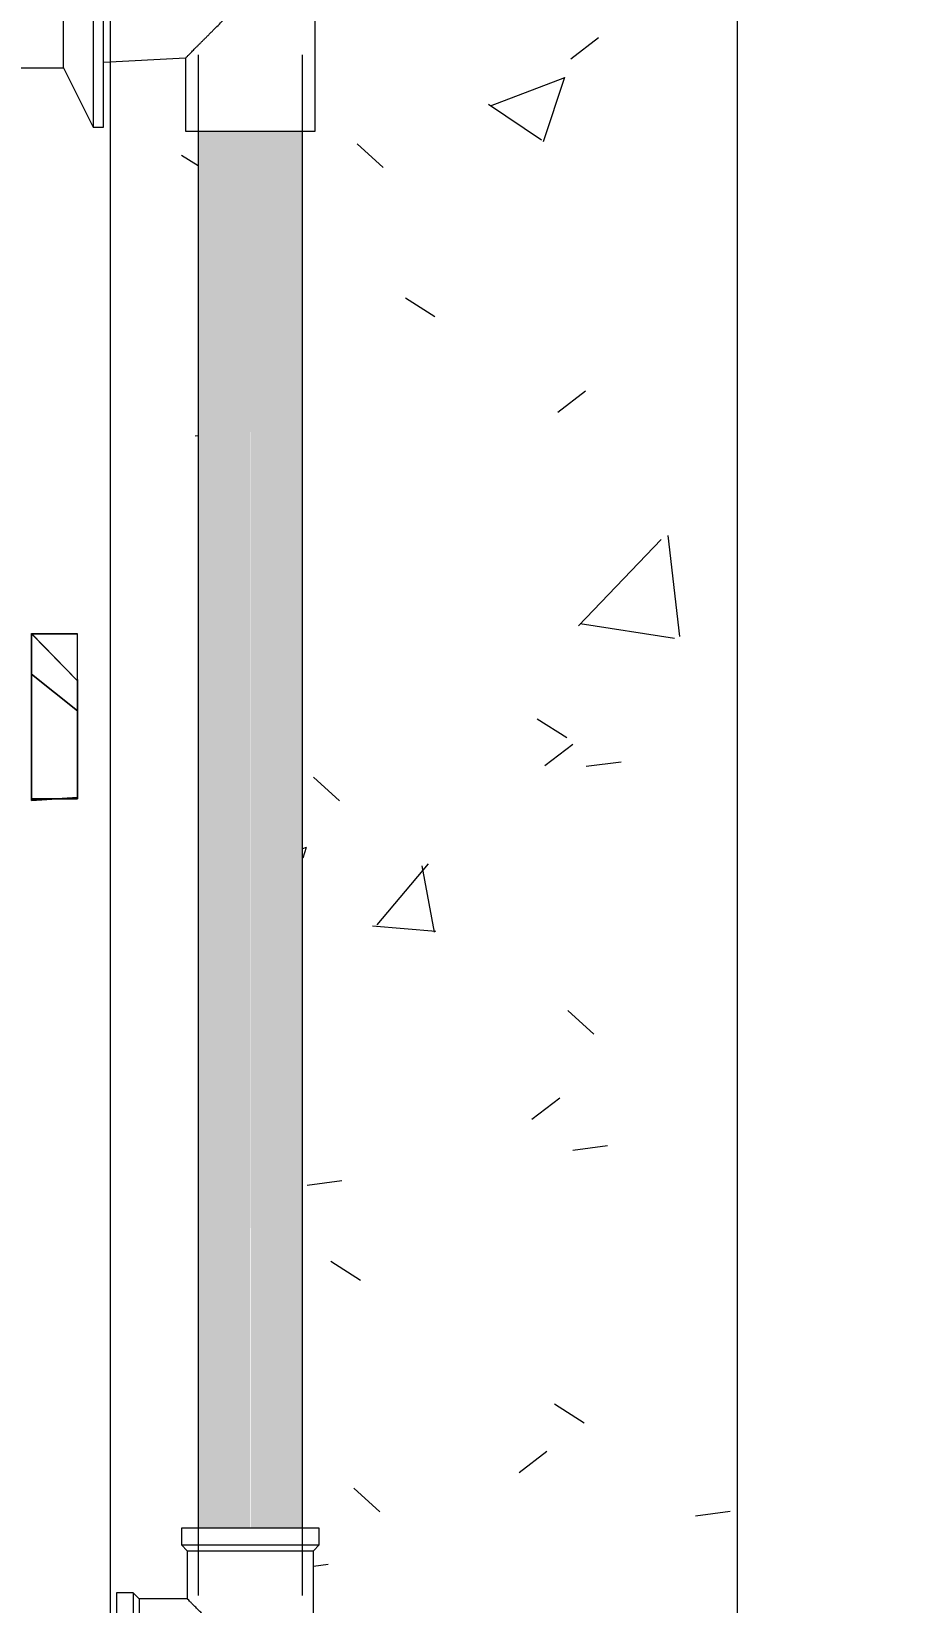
# Model space of a CAD drawing. Header units: metres. Extents: x 15 to 69.3, y -12.4 to 16.4.
# Drawn here: x 27.2065 to 27.4127, y 1.4142 to 1.7901 of the extents above; entities that cross this region are included whole.
import ezdxf

# ---------------------------------------------------------------- set-up
doc = ezdxf.new("R2010")
doc.units = ezdxf.units.M
for name, color, linetype, lineweight in [('A-ANNO-DIMS', 7, 'Continuous', 5), ('A-ANNO-DIMS-25', 7, 'Continuous', 5), ('P-PIPE', 7, 'Continuous', 5), ('P-SANR-FIXT', 7, 'Continuous', 5), ('S-COLS', 7, 'Continuous', 5)]:
    doc.layers.add(name, color=color, linetype=linetype, lineweight=lineweight)
doc.styles.add('Century Gothic_4', font='GOTHIC.TTF', dxfattribs={"height": 0.0375})
doc.dimstyles.new('Setores_1_5_1', dxfattribs={"dimscale": 0.3048, "dimtxt": 0.039156, "dimasz": 0.260417, "dimexe": 0.19685, "dimexo": 0.123031, "dimgap": 0.143537, "dimtad": 1, "dimrnd": 0.01, "dimzin": 0, "dimdsep": 46, "dimtxsty": 'Century Gothic_4', "dimblk1": 'OBLIQUE', "dimblk2": 'OBLIQUE', "dimsah": 1, "dimcen": 0.09, "dimazin": 0, "dimtfac": 1, "dimtdec": 4, "dimtix": 1, "dimtmove": 0, "dimatfit": 3, "dimfxl": 1, "dimtvp": 1, "dimtolj": 1, "dimtzin": 0, "dimarcsym": 2})

# ---------------------------------------------------------------- blocks, each defined once
blk = doc.blocks.new('Pilar retangular - 15 x 30 cm-V18-AA')
at = {"layer": 'S-COLS', "true_color": 0xeaeaea}
h = blk.add_hatch(dxfattribs=at)
h.set_pattern_fill('FP_4', color=254, style=0, pattern_type=2)
h.set_pattern_definition([(50, (-13.363, 1.373), (0.18219, -0.015938), [0.01905, -0.20955]), (355, (-13.363, 1.373), (-0.035242, 0.191059), [0.01524, -0.16764]), (100.451, (-13.348, 1.371), (0.146942, 0.17512), [0.01619, -0.17809]), (46.184, (-13.363, 1.423), (0.271077, -0.042045), [0.02857, -0.31432]), (96.636, (-13.34, 1.42), (0.237407, 0.247433), [0.02429, -0.26714]), (351.184, (-13.363, 1.423), (0.237406, 0.24743), [0.02286, -0.25146]), (21, (-13.338, 1.411), (0.15162, -0.102267), [0.01905, -0.20955]), (326, (-13.338, 1.411), (0.061803, 0.18419), [0.01524, -0.16764]), (71.451, (-13.325, 1.402), (0.213418, 0.081924), [0.01619, -0.17809]), (37.5, (-13.363, 1.373), (0.0030864, 0.084551), [0.00838, -0.15723, 0.00838, -0.1618, -0.16827]), (37.5, (-13.363, 1.373), (0.0030864, 0.084551), [-0.33579, 0.00838, -0.15989]), (7.5, (-13.363, 1.373), (0.066816, 0.100178), [0.00838, -0.08865, 0.00838, -0.15342, -0.06413]), (7.5, (-13.363, 1.373), (0.066816, 0.100178), [-0.25883, 0.00838, -0.05575]), (327.5, (-13.42, 1.373), (0.1355866, -0.0057276), [0.00838, -0.05512, 0.00838, -0.18974, -0.26289]), (327.5, (-13.42, 1.373), (0.1355866, -0.0057276), [-0.26162, 0.00838, -0.25451]), (317.5, (-13.445, 1.373), (0.148125, 0.025429), [0.00838, -0.07417, 0.00838, -0.12319, -0.18669]), (317.5, (-13.445, 1.373), (0.148125, 0.025429), [-0.21412, 0.00838, -0.17831])])
h.paths.add_polyline_path([(-13.38163, 2.37221), (-13.38138, 2.36974), (-13.3814, 2.36997)])
h.paths.add_polyline_path([(-13.38108, 0), (-13.27781, 0), (-13.27781, 0.18357), (-13.2791, 0.1835), (-13.28212, 0.18406), (-13.28535, 0.18616), (-13.28631, 0.1872), (-13.28768, 0.18571), (-13.29057, 0.18405), (-13.29432, 0.18354), (-13.29837, 0.18375), (-13.30097, 0.18501), (-13.30496, 0.1849), (-13.30624, 0.18439), (-13.30807, 0.18393), (-13.31131, 0.1835), (-13.31695, 0.18449), (-13.3227, 0.18812), (-13.32362, 0.18917), (-13.32589, 0.19246), (-13.32756, 0.19713), (-13.32729, 0.20391), (-13.32724, 0.20427), (-13.32533, 0.20962), (-13.32534, 0.22094), (-13.32528, 0.24605), (-13.32618, 0.24699), (-13.32618, 0.26199), (-13.32756, 0.26339), (-13.32756, 0.26739), (-13.32381, 0.26739), (-13.32395, 0.5665), (-13.32781, 0.5665), (-13.32781, 0.5705), (-13.32641, 0.5719), (-13.32641, 0.5846), (-13.32535, 0.5857), (-13.32402, 0.59389), (-13.32155, 0.59987), (-13.31643, 0.60619), (-13.31072, 0.61043), (-13.3034, 0.6132), (-13.29685, 0.61419), (-13.29591, 0.6151), (-13.28321, 0.6151), (-13.28181, 0.6165), (-13.27781, 0.6165), (-13.27781, 2.45), (-13.42781, 2.45), (-13.42771, 2.42609), (-13.42289, 2.42154), (-13.4209, 2.42126), (-13.41834, 2.41871), (-13.42117, 2.41588), (-13.40326, 2.39797), (-13.40033, 2.4007), (-13.3976, 2.39767), (-13.39737, 2.39575), (-13.38862, 2.38701), (-13.38837, 2.38514), (-13.38242, 2.37623), (-13.38163, 2.37221), (-13.38012, 2.36521), (-13.37921, 2.36427), (-13.37921, 2.35157), (-13.37781, 2.35017), (-13.37781, 2.34617), (-13.38181, 2.34617), (-13.38181, 1.8338), (-13.37881, 1.8338), (-13.37881, 1.7662), (-13.38181, 1.7662), (-13.38166, 1.432), (-13.37781, 1.432), (-13.37781, 1.428), (-13.37921, 1.4266), (-13.37921, 1.4105), (-13.38027, 1.4094), (-13.38012, 1.39044), (-13.37921, 1.3895), (-13.37921, 1.3734), (-13.37781, 1.372), (-13.37781, 1.368), (-13.38181, 1.368), (-13.38155, 1.16739), (-13.37781, 1.16739), (-13.37806, 1.16339), (-13.37944, 1.16199), (-13.37944, 1.14699), (-13.38048, 1.14589), (-13.38028, 1.12269), (-13.37996, 1.10812), (-13.37823, 1.10324), (-13.37781, 1.1), (-13.37881, 1.09435), (-13.38223, 1.08886), (-13.38348, 1.08769), (-13.38677, 1.08541), (-13.39144, 1.08375), (-13.39771, 1.08395), (-13.39939, 1.0844), (-13.40329, 1.08596), (-13.40861, 1.08596), (-13.40971, 1.0849), (-13.42264, 1.0849), (-13.42381, 1.08375), (-13.42781, 1.0835), (-13.42781, 0)])
h.paths.add_polyline_path([(-13.28631, 0.2128), (-13.28493, 0.21429), (-13.28139, 0.21607), (-13.2791, 0.2165), (-13.27781, 0.2165), (-13.27781, 0.5835), (-13.28181, 0.5835), (-13.28339, 0.5849), (-13.29621, 0.58519), (-13.29701, 0.58596), (-13.29727, 0.58618), (-13.29774, 0.5857), (-13.29699, 0.58541), (-13.29621, 0.5846), (-13.29621, 0.5719), (-13.29481, 0.5705), (-13.29481, 0.5665), (-13.29881, 0.5665), (-13.29855, 0.26739), (-13.29481, 0.26739), (-13.29537, 0.26307), (-13.29644, 0.26199), (-13.29644, 0.24699), (-13.29748, 0.24589), (-13.29727, 0.21761), (-13.29724, 0.21631), (-13.29241, 0.2163), (-13.29049, 0.21594), (-13.28735, 0.21393), (-13.28656, 0.21308)])
h.paths.add_polyline_path([(-13.40835, 1.11404), (-13.40834, 1.11404), (-13.40829, 1.14605), (-13.40918, 1.14699), (-13.40918, 1.16199), (-13.41056, 1.16339), (-13.41056, 1.16739), (-13.40681, 1.16739), (-13.40695, 1.368), (-13.41081, 1.368), (-13.41081, 1.372), (-13.40941, 1.3734), (-13.40941, 1.3849), (-13.42091, 1.3849), (-13.42231, 1.3835), (-13.42631, 1.3835), (-13.42631, 1.3875), (-13.42781, 1.38736), (-13.42781, 1.1165), (-13.42349, 1.11594), (-13.42241, 1.11487), (-13.40947, 1.11487), (-13.40861, 1.11404)])
h.paths.add_polyline_path([(-13.42631, 1.4125), (-13.42631, 1.4165), (-13.42231, 1.4165), (-13.42091, 1.4151), (-13.40941, 1.4151), (-13.40941, 1.4266), (-13.41081, 1.428), (-13.41081, 1.432), (-13.40681, 1.432), (-13.40681, 1.7662), (-13.40981, 1.7662), (-13.40981, 1.78372), (-13.42781, 1.78273), (-13.42781, 1.4125), (-13.42646, 1.4125)])
h.paths.add_polyline_path([(-13.40981, 1.81628), (-13.40981, 1.8338), (-13.40681, 1.8338), (-13.40695, 2.34617), (-13.41081, 2.34617), (-13.41081, 2.35017), (-13.40941, 2.35157), (-13.40941, 2.36427), (-13.40811, 2.36537), (-13.40797, 2.36563), (-13.40814, 2.36594), (-13.4085, 2.36563), (-13.41003, 2.36571), (-13.41896, 2.37463), (-13.42094, 2.37463), (-13.42377, 2.37746), (-13.42094, 2.38029), (-13.42781, 2.38716), (-13.42781, 1.81719), (-13.41365, 1.81648)])
h.paths.add_polyline_path([(-13.27781, 2.75), (-13.27781, 2.76), (-13.42781, 2.76), (-13.42781, 2.75), (-13.38108, 2.75)])
at = {"layer": 'S-COLS', "color": 253, "true_color": 0xaaaaaa}
for p, q in [((-13.42781, 2.45), (-13.42781, 0)), ((-13.27781, 2.45), (-13.27781, 0))]:
    blk.add_line(p, q, dxfattribs=at)
blk = doc.blocks.new('UT_Purificador de água para cozinha - UT_Purificador de água para cozinha-3520486-AA')
at = {"layer": 'P-SANR-FIXT'}
for p, q in [((-13.44668, 1.60649), (-13.44668, 1.64596)), ((-13.44668, 1.64596), (-13.43567, 1.63473)), ((-13.44668, 1.60649), (-13.44668, 1.64596)), ((-13.44668, 1.64596), (-13.44668, 1.60649)), ((-13.43567, 1.64596), (-13.44668, 1.64596)), ((-13.44668, 1.64596), (-13.43567, 1.64596)), ((-13.44668, 1.64596), (-13.44668, 1.60649)), ((-13.43567, 1.63473), (-13.44668, 1.64596)), ((-13.44668, 1.60649), (-13.44668, 1.64596)), ((-13.44668, 1.64596), (-13.44668, 1.60649)), ((-13.43567, 1.64596), (-13.44668, 1.64596)), ((-13.44668, 1.64596), (-13.43567, 1.64596)), ((-13.43567, 1.60649), (-13.43567, 1.64596)), ((-13.43567, 1.60649), (-13.43567, 1.64596)), ((-13.43567, 1.60649), (-13.43567, 1.64596)), ((-13.43567, 1.60649), (-13.43567, 1.64596)), ((-13.43567, 1.63473), (-13.43567, 1.60649)), ((-13.43567, 1.60649), (-13.43567, 1.63473)), ((-13.43567, 1.60649), (-13.44668, 1.60649)), ((-13.44668, 1.60649), (-13.43567, 1.60649)), ((-13.43567, 1.60649), (-13.44668, 1.60649)), ((-13.44668, 1.60649), (-13.43567, 1.60649)), ((-13.44668, 1.60649), (-13.43567, 1.60649)), ((-13.43567, 1.60649), (-13.44668, 1.60649)), ((-13.43567, 1.60678), (-13.44667, 1.60609)), ((-13.44667, 1.60609), (-13.43567, 1.60678)), ((-13.43567, 1.60678), (-13.44666, 1.60608)), ((-13.44666, 1.60608), (-13.43567, 1.60678)), ((-13.43567, 1.60678), (-13.43567, 1.60678)), ((-13.43567, 1.60678), (-13.43567, 1.60678))]:
    blk.add_line(p, q, dxfattribs=at)
at = {"layer": 'P-SANR-FIXT', "flags": 128}
for points in [[(-13.44667, 1.60609), (-13.44667, 1.62126), (-13.44667, 1.63625), (-13.44666, 1.64486), (-13.44666, 1.646)], [(-13.44666, 1.646), (-13.44666, 1.64486), (-13.44667, 1.63625), (-13.44667, 1.62126), (-13.44667, 1.60609)], [(-13.44666, 1.646), (-13.44117, 1.64035), (-13.43567, 1.63471)], [(-13.44666, 1.646), (-13.44666, 1.64543), (-13.44666, 1.64427), (-13.44666, 1.64255), (-13.44666, 1.64057), (-13.44666, 1.63847), (-13.44666, 1.6363)], [(-13.43567, 1.63471), (-13.44117, 1.64035), (-13.44666, 1.646)], [(-13.44666, 1.6363), (-13.44666, 1.63847), (-13.44666, 1.64057), (-13.44666, 1.64255), (-13.44666, 1.64427), (-13.44666, 1.64543), (-13.44666, 1.646)], [(-13.43567, 1.62756), (-13.44117, 1.63193), (-13.44666, 1.6363)], [(-13.44666, 1.6363), (-13.44666, 1.62119), (-13.44666, 1.60608)], [(-13.44666, 1.60608), (-13.44666, 1.62119), (-13.44666, 1.6363)], [(-13.44666, 1.6363), (-13.44117, 1.63193), (-13.43567, 1.62756)], [(-13.44668, 1.60649), (-13.44118, 1.60649), (-13.43567, 1.60649)], [(-13.43567, 1.60649), (-13.44118, 1.60649), (-13.44668, 1.60649)], [(-13.44666, 1.60608), (-13.44667, 1.60609), (-13.44667, 1.60609)], [(-13.44667, 1.60609), (-13.44667, 1.60609), (-13.44666, 1.60608)]]:
    blk.add_lwpolyline(points, dxfattribs=at)
at = {"layer": 'P-SANR-FIXT'}
for points, knots in [([(-13.44668, 1.64596), (-13.44668, 1.64596), (-13.44668, 1.64593), (-13.44668, 1.6459), (-13.44668, 1.64586), (-13.44668, 1.64584), (-13.44668, 1.6458), (-13.44668, 1.64578), (-13.44668, 1.64573), (-13.44668, 1.64568), (-13.44668, 1.64562), (-13.44668, 1.64555), (-13.44668, 1.6455), (-13.44668, 1.64544), (-13.44668, 1.64537), (-13.44668, 1.6453), (-13.44668, 1.64521), (-13.44668, 1.64515), (-13.44668, 1.64509), (-13.44668, 1.64503), (-13.44668, 1.64498), (-13.44668, 1.64493), (-13.44668, 1.64489), (-13.44668, 1.64484), (-13.44668, 1.64479), (-13.44668, 1.64475), (-13.44668, 1.6447), (-13.44668, 1.64467), (-13.44668, 1.64463), (-13.44668, 1.6446), (-13.44668, 1.64455), (-13.44668, 1.6445), (-13.44668, 1.64446), (-13.44668, 1.6444), (-13.44668, 1.64435), (-13.44668, 1.6443), (-13.44668, 1.64426), (-13.44668, 1.64423), (-13.44668, 1.6442), (-13.44668, 1.64418), (-13.44668, 1.64415), (-13.44668, 1.64412), (-13.44668, 1.64408), (-13.44668, 1.64403), (-13.44668, 1.64397), (-13.44668, 1.64388), (-13.44668, 1.64378), (-13.44668, 1.64369), (-13.44668, 1.64363), (-13.44668, 1.64358), (-13.44668, 1.64354), (-13.44668, 1.6435), (-13.44668, 1.64345), (-13.44668, 1.64337), (-13.44668, 1.64328), (-13.44668, 1.64315), (-13.44668, 1.64302), (-13.44668, 1.64285), (-13.44668, 1.64274), (-13.44668, 1.64262), (-13.44668, 1.64252), (-13.44668, 1.64243), (-13.44668, 1.64237), (-13.44668, 1.6423), (-13.44668, 1.64221), (-13.44668, 1.64214), (-13.44668, 1.64205), (-13.44668, 1.64195), (-13.44668, 1.64184), (-13.44668, 1.64177), (-13.44668, 1.64172), (-13.44668, 1.64165), (-13.44668, 1.64158), (-13.44668, 1.6415), (-13.44668, 1.64139), (-13.44668, 1.64122), (-13.44668, 1.64097), (-13.44668, 1.64071), (-13.44668, 1.64027), (-13.44668, 1.63987), (-13.44668, 1.63931), (-13.44668, 1.63885), (-13.44668, 1.63844), (-13.44668, 1.63807), (-13.44668, 1.63779), (-13.44668, 1.63742), (-13.44668, 1.63706), (-13.44668, 1.63677), (-13.44668, 1.63632), (-13.44668, 1.63589), (-13.44668, 1.63536), (-13.44668, 1.63479), (-13.44668, 1.63407), (-13.44668, 1.63336), (-13.44668, 1.63253), (-13.44668, 1.63192), (-13.44668, 1.63082), (-13.44668, 1.62996), (-13.44668, 1.62875), (-13.44668, 1.62773), (-13.44668, 1.62604), (-13.44668, 1.62473), (-13.44668, 1.62295), (-13.44668, 1.6217), (-13.44668, 1.62006), (-13.44668, 1.61855), (-13.44668, 1.61726), (-13.44668, 1.61511), (-13.44668, 1.61361), (-13.44668, 1.61121), (-13.44668, 1.60929), (-13.44668, 1.60743), (-13.44668, 1.60655), (-13.44668, 1.60649)], [-71.51929, -71.51929, -71.51929, -71.51929, -70.368752, -66.849779, -66.468674, -64.175393, -63.932689, -61.501007, -61.396705, -58.826622, -56.324735, -56.152236, -54.413245, -52.674253, -52.596713, -50.732702, -49.19627, -48.868691, -48.028265, -47.187839, -46.639867, -46.347413, -45.506986, -45.361666, -44.822647, -44.138308, -44.083464, -43.507162, -43.453969, -42.93086, -42.769629, -42.354557, -41.797118, -41.778255, -41.308986, -40.839716, -40.824606, -40.655483, -40.486359, -40.370447, -40.313547, -40.140734, -39.901177, -39.806932, -39.47313, -39.2343, -38.809903, -38.567423, -38.451451, -38.335479, -38.216977, -38.146676, -38.098475, -37.869578, -37.640681, -37.540227, -37.185889, -36.933777, -36.731097, -36.674437, -36.415096, -36.315238, -36.292773, -36.17045, -36.048127, -35.925805, -35.89938, -35.721543, -35.543707, -35.524332, -35.459827, -35.375947, -35.292067, -35.208187, -35.12286, -34.932887, -34.657586, -34.319916, -34.106986, -33.258123, -33.082011, -32.409259, -31.844107, -31.839067, -31.268875, -31.012591, -30.698683, -30.181076, -30.128491, -29.34956, -28.879898, -28.518045, -27.631305, -26.697212, -26.382712, -25.13412, -24.87638, -23.055547, -22.555741, -21.234714, -19.977363, -17.474646, -17.311294, -14.645225, -13.714577, -12.382883, -10.120541, -9.826627, -5.938678, -5.595857, -2.639487, -0.182674, 0, 0, 0, 0]), ([(-13.44668, 1.60649), (-13.44668, 1.60655), (-13.44668, 1.60743), (-13.44668, 1.60929), (-13.44668, 1.61121), (-13.44668, 1.61361), (-13.44668, 1.61511), (-13.44668, 1.61726), (-13.44668, 1.61855), (-13.44668, 1.62006), (-13.44668, 1.6217), (-13.44668, 1.62295), (-13.44668, 1.62473), (-13.44668, 1.62604), (-13.44668, 1.62773), (-13.44668, 1.62875), (-13.44668, 1.62996), (-13.44668, 1.63082), (-13.44668, 1.63192), (-13.44668, 1.63253), (-13.44668, 1.63336), (-13.44668, 1.63407), (-13.44668, 1.63479), (-13.44668, 1.63536), (-13.44668, 1.63589), (-13.44668, 1.63632), (-13.44668, 1.63677), (-13.44668, 1.63706), (-13.44668, 1.63742), (-13.44668, 1.63779), (-13.44668, 1.63807), (-13.44668, 1.63844), (-13.44668, 1.63885), (-13.44668, 1.63931), (-13.44668, 1.63987), (-13.44668, 1.64027), (-13.44668, 1.64071), (-13.44668, 1.64097), (-13.44668, 1.64122), (-13.44668, 1.64139), (-13.44668, 1.6415), (-13.44668, 1.64158), (-13.44668, 1.64165), (-13.44668, 1.64172), (-13.44668, 1.64177), (-13.44668, 1.64184), (-13.44668, 1.64195), (-13.44668, 1.64205), (-13.44668, 1.64214), (-13.44668, 1.64221), (-13.44668, 1.6423), (-13.44668, 1.64237), (-13.44668, 1.64243), (-13.44668, 1.64252), (-13.44668, 1.64262), (-13.44668, 1.64274), (-13.44668, 1.64285), (-13.44668, 1.64302), (-13.44668, 1.64315), (-13.44668, 1.64328), (-13.44668, 1.64337), (-13.44668, 1.64345), (-13.44668, 1.6435), (-13.44668, 1.64354), (-13.44668, 1.64358), (-13.44668, 1.64363), (-13.44668, 1.64369), (-13.44668, 1.64378), (-13.44668, 1.64388), (-13.44668, 1.64397), (-13.44668, 1.64403), (-13.44668, 1.64408), (-13.44668, 1.64412), (-13.44668, 1.64415), (-13.44668, 1.64418), (-13.44668, 1.6442), (-13.44668, 1.64423), (-13.44668, 1.64426), (-13.44668, 1.6443), (-13.44668, 1.64435), (-13.44668, 1.6444), (-13.44668, 1.64446), (-13.44668, 1.6445), (-13.44668, 1.64455), (-13.44668, 1.6446), (-13.44668, 1.64463), (-13.44668, 1.64467), (-13.44668, 1.6447), (-13.44668, 1.64475), (-13.44668, 1.64479), (-13.44668, 1.64484), (-13.44668, 1.64489), (-13.44668, 1.64493), (-13.44668, 1.64498), (-13.44668, 1.64503), (-13.44668, 1.64509), (-13.44668, 1.64515), (-13.44668, 1.64521), (-13.44668, 1.6453), (-13.44668, 1.64537), (-13.44668, 1.64544), (-13.44668, 1.6455), (-13.44668, 1.64555), (-13.44668, 1.64562), (-13.44668, 1.64568), (-13.44668, 1.64573), (-13.44668, 1.64578), (-13.44668, 1.6458), (-13.44668, 1.64584), (-13.44668, 1.64586), (-13.44668, 1.6459), (-13.44668, 1.64593), (-13.44668, 1.64596), (-13.44668, 1.64596)], [0, 0, 0, 0, 0.182674, 2.639487, 5.595857, 5.938678, 9.826627, 10.120541, 12.382883, 13.714577, 14.645225, 17.311294, 17.474646, 19.977363, 21.234714, 22.555741, 23.055547, 24.87638, 25.13412, 26.382712, 26.697212, 27.631305, 28.518045, 28.879898, 29.34956, 30.128491, 30.181076, 30.698683, 31.012591, 31.268875, 31.839067, 31.844107, 32.409259, 33.082011, 33.258123, 34.106986, 34.319916, 34.657586, 34.932887, 35.12286, 35.208187, 35.292067, 35.375947, 35.459827, 35.524332, 35.543707, 35.721543, 35.89938, 35.925805, 36.048127, 36.17045, 36.292773, 36.315238, 36.415096, 36.674437, 36.731097, 36.933777, 37.185889, 37.540227, 37.640681, 37.869578, 38.098475, 38.146676, 38.216977, 38.335479, 38.451451, 38.567423, 38.809903, 39.2343, 39.47313, 39.806932, 39.901177, 40.140734, 40.313547, 40.370447, 40.486359, 40.655483, 40.824606, 40.839716, 41.308986, 41.778255, 41.797118, 42.354557, 42.769629, 42.93086, 43.453969, 43.507162, 44.083464, 44.138308, 44.822647, 45.361666, 45.506986, 46.347413, 46.639867, 47.187839, 48.028265, 48.868691, 49.19627, 50.732702, 52.596713, 52.674253, 54.413245, 56.152236, 56.324735, 58.826622, 61.396705, 61.501007, 63.932689, 64.175393, 66.468674, 66.849779, 70.368752, 71.51929, 71.51929, 71.51929, 71.51929]), ([(-13.43567, 1.60678), (-13.43567, 1.60909), (-13.43567, 1.61245), (-13.43567, 1.6173), (-13.43567, 1.62028), (-13.43567, 1.62316), (-13.43567, 1.62496), (-13.43567, 1.62683), (-13.43567, 1.62848), (-13.43567, 1.6298), (-13.43567, 1.63127), (-13.43567, 1.63216), (-13.43567, 1.63355), (-13.43567, 1.63415), (-13.43567, 1.63468), (-13.43567, 1.63502), (-13.43567, 1.63504), (-13.43567, 1.63491), (-13.43567, 1.63471)], [-6.230662, -6.230662, -6.230662, -6.230662, -5.219186, -4.757, -4.108569, -3.908595, -3.484393, -3.306819, -3.06019, -2.717278, -2.635988, -2.211786, -2.102096, -1.363381, -1.095212, -0.514977, -0.290077, 0, 0, 0, 0]), ([(-13.43567, 1.63471), (-13.43567, 1.63491), (-13.43567, 1.63504), (-13.43567, 1.63502), (-13.43567, 1.63468), (-13.43567, 1.63415), (-13.43567, 1.63355), (-13.43567, 1.63216), (-13.43567, 1.63127), (-13.43567, 1.6298), (-13.43567, 1.62848), (-13.43567, 1.62683), (-13.43567, 1.62496), (-13.43567, 1.62316), (-13.43567, 1.62028), (-13.43567, 1.6173), (-13.43567, 1.61245), (-13.43567, 1.60909), (-13.43567, 1.60678)], [0, 0, 0, 0, 0.290077, 0.514977, 1.095212, 1.363381, 2.102096, 2.211786, 2.635988, 2.717278, 3.06019, 3.306819, 3.484393, 3.908595, 4.108569, 4.757, 5.219186, 6.230662, 6.230662, 6.230662, 6.230662]), ([(-13.43567, 1.63473), (-13.43567, 1.63472), (-13.43567, 1.63468), (-13.43567, 1.63464), (-13.43567, 1.63458), (-13.43567, 1.63455), (-13.43567, 1.6345), (-13.43567, 1.63447), (-13.43567, 1.6344), (-13.43567, 1.63433), (-13.43567, 1.63425), (-13.43567, 1.63417), (-13.43567, 1.63411), (-13.43567, 1.63404), (-13.43567, 1.63396), (-13.43567, 1.63388), (-13.43567, 1.6338), (-13.43567, 1.63373), (-13.43567, 1.63368), (-13.43567, 1.63362), (-13.43567, 1.63357), (-13.43567, 1.63352), (-13.43567, 1.63347), (-13.43567, 1.63342), (-13.43567, 1.63337), (-13.43567, 1.63332), (-13.43567, 1.63326), (-13.43567, 1.63323), (-13.43567, 1.63318), (-13.43567, 1.63314), (-13.43567, 1.63308), (-13.43567, 1.63302), (-13.43567, 1.63295), (-13.43567, 1.63288), (-13.43567, 1.63281), (-13.43567, 1.63274), (-13.43567, 1.63268), (-13.43567, 1.63265), (-13.43567, 1.63261), (-13.43567, 1.63258), (-13.43567, 1.63254), (-13.43567, 1.6325), (-13.43567, 1.63244), (-13.43567, 1.63237), (-13.43567, 1.63229), (-13.43567, 1.63217), (-13.43567, 1.63205), (-13.43567, 1.63194), (-13.43567, 1.63187), (-13.43567, 1.63181), (-13.43567, 1.63177), (-13.43567, 1.63173), (-13.43567, 1.63168), (-13.43567, 1.6316), (-13.43567, 1.63151), (-13.43567, 1.63139), (-13.43567, 1.63127), (-13.43567, 1.63113), (-13.43567, 1.63103), (-13.43567, 1.63094), (-13.43567, 1.63085), (-13.43567, 1.63078), (-13.43567, 1.63073), (-13.43567, 1.63068), (-13.43567, 1.6306), (-13.43567, 1.63055), (-13.43567, 1.63048), (-13.43567, 1.6304), (-13.43567, 1.63032), (-13.43567, 1.63027), (-13.43567, 1.63023), (-13.43567, 1.63018), (-13.43567, 1.63013), (-13.43567, 1.63007), (-13.43567, 1.63), (-13.43567, 1.62988), (-13.43567, 1.6297), (-13.43567, 1.62952), (-13.43567, 1.62921), (-13.43567, 1.62894), (-13.43567, 1.62856), (-13.43567, 1.62824), (-13.43567, 1.62797), (-13.43567, 1.62771), (-13.43567, 1.62752), (-13.43567, 1.62727), (-13.43567, 1.62702), (-13.43567, 1.62682), (-13.43567, 1.62652), (-13.43567, 1.62622), (-13.43567, 1.62586), (-13.43567, 1.62547), (-13.43567, 1.62497), (-13.43567, 1.62449), (-13.43567, 1.62392), (-13.43567, 1.62351), (-13.43567, 1.62275), (-13.43567, 1.62216), (-13.43567, 1.62134), (-13.43567, 1.62063), (-13.43567, 1.61948), (-13.43567, 1.61858), (-13.43567, 1.61737), (-13.43567, 1.61651), (-13.43567, 1.61538), (-13.43567, 1.61435), (-13.43567, 1.61346), (-13.43567, 1.61199), (-13.43567, 1.61096), (-13.43567, 1.60932), (-13.43567, 1.6081), (-13.43567, 1.60696), (-13.43567, 1.60649)], [-71.51929, -71.51929, -71.51929, -71.51929, -70.368752, -66.849779, -66.468674, -64.175393, -63.932689, -61.501007, -61.396705, -58.826622, -56.324735, -56.152236, -54.413245, -52.674253, -52.596713, -50.732702, -49.19627, -48.868691, -48.028265, -47.187839, -46.639867, -46.347413, -45.506986, -45.361666, -44.822647, -44.138308, -44.083464, -43.507162, -43.453969, -42.93086, -42.769629, -42.354557, -41.797118, -41.778255, -41.308986, -40.839716, -40.824606, -40.655483, -40.486359, -40.370447, -40.313547, -40.140734, -39.901177, -39.806932, -39.47313, -39.2343, -38.809903, -38.567423, -38.451451, -38.335479, -38.216977, -38.146676, -38.098475, -37.869578, -37.640681, -37.540227, -37.185889, -36.933777, -36.731097, -36.674437, -36.415096, -36.315238, -36.292773, -36.17045, -36.048127, -35.925805, -35.89938, -35.721543, -35.543707, -35.524332, -35.459827, -35.375947, -35.292067, -35.208187, -35.12286, -34.932887, -34.657586, -34.319916, -34.106986, -33.258123, -33.082011, -32.409259, -31.844107, -31.839067, -31.268875, -31.012591, -30.698683, -30.181076, -30.128491, -29.34956, -28.879898, -28.518045, -27.631305, -26.697212, -26.382712, -25.13412, -24.87638, -23.055547, -22.555741, -21.234714, -19.977363, -17.474646, -17.311294, -14.645225, -13.714577, -12.382883, -10.120541, -9.826627, -5.938678, -5.595857, -2.639487, -0.599257, -0.599257, -0.599257, -0.599257]), ([(-13.43567, 1.60649), (-13.43567, 1.60696), (-13.43567, 1.6081), (-13.43567, 1.60932), (-13.43567, 1.61096), (-13.43567, 1.61199), (-13.43567, 1.61346), (-13.43567, 1.61435), (-13.43567, 1.61538), (-13.43567, 1.61651), (-13.43567, 1.61737), (-13.43567, 1.61858), (-13.43567, 1.61948), (-13.43567, 1.62063), (-13.43567, 1.62134), (-13.43567, 1.62216), (-13.43567, 1.62275), (-13.43567, 1.62351), (-13.43567, 1.62392), (-13.43567, 1.62449), (-13.43567, 1.62497), (-13.43567, 1.62547), (-13.43567, 1.62586), (-13.43567, 1.62622), (-13.43567, 1.62652), (-13.43567, 1.62682), (-13.43567, 1.62702), (-13.43567, 1.62727), (-13.43567, 1.62752), (-13.43567, 1.62771), (-13.43567, 1.62797), (-13.43567, 1.62824), (-13.43567, 1.62856), (-13.43567, 1.62894), (-13.43567, 1.62921), (-13.43567, 1.62952), (-13.43567, 1.6297), (-13.43567, 1.62988), (-13.43567, 1.63), (-13.43567, 1.63007), (-13.43567, 1.63013), (-13.43567, 1.63018), (-13.43567, 1.63023), (-13.43567, 1.63027), (-13.43567, 1.63032), (-13.43567, 1.6304), (-13.43567, 1.63048), (-13.43567, 1.63055), (-13.43567, 1.6306), (-13.43567, 1.63068), (-13.43567, 1.63073), (-13.43567, 1.63078), (-13.43567, 1.63085), (-13.43567, 1.63094), (-13.43567, 1.63103), (-13.43567, 1.63113), (-13.43567, 1.63127), (-13.43567, 1.63139), (-13.43567, 1.63151), (-13.43567, 1.6316), (-13.43567, 1.63168), (-13.43567, 1.63173), (-13.43567, 1.63177), (-13.43567, 1.63181), (-13.43567, 1.63187), (-13.43567, 1.63194), (-13.43567, 1.63205), (-13.43567, 1.63217), (-13.43567, 1.63229), (-13.43567, 1.63237), (-13.43567, 1.63244), (-13.43567, 1.6325), (-13.43567, 1.63254), (-13.43567, 1.63258), (-13.43567, 1.63261), (-13.43567, 1.63265), (-13.43567, 1.63268), (-13.43567, 1.63274), (-13.43567, 1.63281), (-13.43567, 1.63288), (-13.43567, 1.63295), (-13.43567, 1.63302), (-13.43567, 1.63308), (-13.43567, 1.63314), (-13.43567, 1.63318), (-13.43567, 1.63323), (-13.43567, 1.63326), (-13.43567, 1.63332), (-13.43567, 1.63337), (-13.43567, 1.63342), (-13.43567, 1.63347), (-13.43567, 1.63352), (-13.43567, 1.63357), (-13.43567, 1.63362), (-13.43567, 1.63368), (-13.43567, 1.63373), (-13.43567, 1.6338), (-13.43567, 1.63388), (-13.43567, 1.63396), (-13.43567, 1.63404), (-13.43567, 1.63411), (-13.43567, 1.63417), (-13.43567, 1.63425), (-13.43567, 1.63433), (-13.43567, 1.6344), (-13.43567, 1.63447), (-13.43567, 1.6345), (-13.43567, 1.63455), (-13.43567, 1.63458), (-13.43567, 1.63464), (-13.43567, 1.63468), (-13.43567, 1.63472), (-13.43567, 1.63473)], [0.599257, 0.599257, 0.599257, 0.599257, 2.639487, 5.595857, 5.938678, 9.826627, 10.120541, 12.382883, 13.714577, 14.645225, 17.311294, 17.474646, 19.977363, 21.234714, 22.555741, 23.055547, 24.87638, 25.13412, 26.382712, 26.697212, 27.631305, 28.518045, 28.879898, 29.34956, 30.128491, 30.181076, 30.698683, 31.012591, 31.268875, 31.839067, 31.844107, 32.409259, 33.082011, 33.258123, 34.106986, 34.319916, 34.657586, 34.932887, 35.12286, 35.208187, 35.292067, 35.375947, 35.459827, 35.524332, 35.543707, 35.721543, 35.89938, 35.925805, 36.048127, 36.17045, 36.292773, 36.315238, 36.415096, 36.674437, 36.731097, 36.933777, 37.185889, 37.540227, 37.640681, 37.869578, 38.098475, 38.146676, 38.216977, 38.335479, 38.451451, 38.567423, 38.809903, 39.2343, 39.47313, 39.806932, 39.901177, 40.140734, 40.313547, 40.370447, 40.486359, 40.655483, 40.824606, 40.839716, 41.308986, 41.778255, 41.797118, 42.354557, 42.769629, 42.93086, 43.453969, 43.507162, 44.083464, 44.138308, 44.822647, 45.361666, 45.506986, 46.347413, 46.639867, 47.187839, 48.028265, 48.868691, 49.19627, 50.732702, 52.596713, 52.674253, 54.413245, 56.152236, 56.324735, 58.826622, 61.396705, 61.501007, 63.932689, 64.175393, 66.468674, 66.849779, 70.368752, 71.51929, 71.51929, 71.51929, 71.51929]), ([(-13.43567, 1.63471), (-13.43567, 1.63469), (-13.43567, 1.63443), (-13.43567, 1.63389), (-13.43567, 1.63304), (-13.43567, 1.6323), (-13.43567, 1.63089), (-13.43567, 1.62921), (-13.43567, 1.62801), (-13.43567, 1.62756)], [-1.327273, -1.327273, -1.327273, -1.327273, -1.306589, -0.971148, -0.924188, -0.778218, -0.538633, -0.197737, 0, 0, 0, 0]), ([(-13.43567, 1.62756), (-13.43567, 1.62801), (-13.43567, 1.62921), (-13.43567, 1.63089), (-13.43567, 1.6323), (-13.43567, 1.63304), (-13.43567, 1.63389), (-13.43567, 1.63443), (-13.43567, 1.63469), (-13.43567, 1.63471)], [0, 0, 0, 0, 0.197737, 0.538633, 0.778218, 0.924188, 0.971148, 1.306589, 1.327273, 1.327273, 1.327273, 1.327273]), ([(-13.43567, 1.62756), (-13.43567, 1.62737), (-13.43567, 1.62655), (-13.43567, 1.62374), (-13.43567, 1.61701), (-13.43567, 1.61091), (-13.43567, 1.60678)], [-3.034781, -3.034781, -3.034781, -3.034781, -2.951262, -2.669889, -1.807188, 0, 0, 0, 0]), ([(-13.43567, 1.60678), (-13.43567, 1.61091), (-13.43567, 1.61701), (-13.43567, 1.62374), (-13.43567, 1.62655), (-13.43567, 1.62737), (-13.43567, 1.62756)], [0, 0, 0, 0, 1.807188, 2.669889, 2.951262, 3.034781, 3.034781, 3.034781, 3.034781])]:
    blk.add_open_spline(points, degree=3, knots=knots, dxfattribs=at)
blk = doc.blocks.new('Te_Reducao - Agua Fria_Soldavel - MEP - Tigre - Standard-V29-AA')
at = {"layer": 'P-PIPE'}
for p, q in [((-13.41081, 1.432), (-13.41081, 1.428)), ((-13.37781, 1.432), (-13.41081, 1.432)), ((-13.37781, 1.428), (-13.37781, 1.432)), ((-13.41081, 1.428), (-13.40941, 1.4266)), ((-13.41081, 1.428), (-13.37781, 1.428)), ((-13.40941, 1.4266), (-13.40941, 1.4151)), ((-13.40941, 1.4266), (-13.37921, 1.4266)), ((-13.37921, 1.4266), (-13.37781, 1.428)), ((-13.37921, 1.4105), (-13.37921, 1.4266)), ((-13.42231, 1.4165), (-13.42631, 1.4165)), ((-13.42631, 1.4165), (-13.42631, 1.3835)), ((-13.42091, 1.4151), (-13.42231, 1.4165)), ((-13.42231, 1.4165), (-13.42231, 1.3835)), ((-13.40941, 1.4151), (-13.42091, 1.4151)), ((-13.42091, 1.4151), (-13.42091, 1.3849)), ((-13.40481, 1.4105), (-13.40481, 1.3895)), ((-13.40481, 1.4105), (-13.37921, 1.4105)), ((-13.38027, 1.4094), (-13.37921, 1.4105)), ((-13.40371, 1.4094), (-13.40371, 1.3906)), ((-13.40371, 1.4094), (-13.38027, 1.4094)), ((-13.38027, 1.4), (-13.38027, 1.4094)), ((-13.38027, 1.3906), (-13.38027, 1.4)), ((-13.37921, 1.3895), (-13.40481, 1.3895)), ((-13.38027, 1.3906), (-13.40371, 1.3906)), ((-13.37921, 1.3895), (-13.38027, 1.3906)), ((-13.37921, 1.3734), (-13.37921, 1.3895)), ((-13.42631, 1.3835), (-13.42231, 1.3835)), ((-13.42231, 1.3835), (-13.42091, 1.3849)), ((-13.42091, 1.3849), (-13.40941, 1.3849)), ((-13.40941, 1.3849), (-13.40941, 1.3734)), ((-13.40941, 1.3734), (-13.41081, 1.372)), ((-13.41081, 1.372), (-13.41081, 1.368)), ((-13.37781, 1.372), (-13.41081, 1.372)), ((-13.37921, 1.3734), (-13.40941, 1.3734)), ((-13.37781, 1.372), (-13.37921, 1.3734)), ((-13.37781, 1.368), (-13.37781, 1.372)), ((-13.41081, 1.368), (-13.37781, 1.368))]:
    blk.add_line(p, q, dxfattribs=at)
for points, knots in [([(-13.40481, 1.4105), (-13.40546, 1.41114), (-13.40635, 1.41204), (-13.40727, 1.41296), (-13.40775, 1.41344), (-13.40807, 1.41376), (-13.40836, 1.41406), (-13.40872, 1.41442), (-13.40922, 1.41492), (-13.40939, 1.4151), (-13.40941, 1.4151)], [0, 0, 0, 0, 0.25, 0.375, 0.4375, 0.5, 0.5625, 0.625, 0.75, 1, 1, 1, 1]), ([(-13.40043, 1.4), (-13.40045, 1.40059), (-13.40053, 1.40145), (-13.40072, 1.40258), (-13.40091, 1.4034), (-13.40116, 1.40421), (-13.40146, 1.40501), (-13.40179, 1.40579), (-13.40214, 1.40656), (-13.4025, 1.4073), (-13.403, 1.40826), (-13.40342, 1.40895), (-13.40371, 1.4094)], [0, 0, 0, 0, 0.166667, 0.25, 0.333333, 0.416667, 0.5, 0.583333, 0.666667, 0.75, 0.833333, 1, 1, 1, 1]), ([(-13.40371, 1.3906), (-13.40342, 1.39105), (-13.403, 1.39174), (-13.4025, 1.3927), (-13.40214, 1.39344), (-13.40179, 1.39421), (-13.40146, 1.39499), (-13.40116, 1.39579), (-13.40091, 1.3966), (-13.40072, 1.39742), (-13.40053, 1.39855), (-13.40045, 1.39941), (-13.40043, 1.4)], [0, 0, 0, 0, 0.166667, 0.25, 0.333333, 0.416667, 0.5, 0.583333, 0.666667, 0.75, 0.833333, 1, 1, 1, 1]), ([(-13.40941, 1.3849), (-13.40939, 1.3849), (-13.40923, 1.38508), (-13.40865, 1.38565), (-13.40818, 1.38613), (-13.40775, 1.38656), (-13.40727, 1.38704), (-13.40635, 1.38795), (-13.40546, 1.38886), (-13.40481, 1.3895)], [0, 0, 0, 0, 0.25, 0.375, 0.5, 0.5625, 0.625, 0.75, 1, 1, 1, 1])]:
    blk.add_open_spline(points, degree=3, knots=knots, dxfattribs=at)
for points in [[(-13.40371, 1.4094), (-13.40389, 1.40958), (-13.40426, 1.40995), (-13.40462, 1.41032), (-13.40481, 1.4105)], [(-13.40481, 1.3895), (-13.40462, 1.38968), (-13.40426, 1.39005), (-13.40389, 1.39042), (-13.40371, 1.3906)]]:
    blk.add_open_spline(points, degree=3, dxfattribs=at)
blk = doc.blocks.new('Registro de Gaveta - Agua Fria - MEP - Tigre - PVC Cromado - 25 mm-135403-AA')
at = {"layer": 'P-PIPE'}
for p, q in [((-13.43194, 1.83283), (-13.43903, 1.81864)), ((-13.42942, 1.83283), (-13.43194, 1.83283)), ((-13.43194, 1.83283), (-13.43194, 1.8)), ((-13.42942, 1.8), (-13.42942, 1.83283)), ((-13.40981, 1.8338), (-13.40981, 1.81628)), ((-13.37881, 1.8338), (-13.40981, 1.8338)), ((-13.37881, 1.7662), (-13.37881, 1.8338)), ((-13.4543, 1.82609), (-13.49831, 1.82609)), ((-13.4543, 1.82187), (-13.4543, 1.82609)), ((-13.4543, 1.8227), (-13.4983, 1.8227)), ((-13.4983, 1.82187), (-13.4543, 1.82187)), ((-13.4983, 1.82159), (-13.4983, 1.77841)), ((-13.4543, 1.82159), (-13.4543, 1.77841)), ((-13.43903, 1.81864), (-13.4543, 1.81864)), ((-13.43903, 1.8), (-13.43903, 1.81864)), ((-13.40981, 1.81628), (-13.42942, 1.81727)), ((-13.43903, 1.78136), (-13.43903, 1.8)), ((-13.43194, 1.8), (-13.43194, 1.76717)), ((-13.42942, 1.76717), (-13.42942, 1.8)), ((-13.42942, 1.78273), (-13.40981, 1.78372)), ((-13.40981, 1.78372), (-13.40981, 1.7662)), ((-13.4543, 1.77813), (-13.4983, 1.77813)), ((-13.4543, 1.78136), (-13.43903, 1.78136)), ((-13.4543, 1.77391), (-13.4543, 1.77813)), ((-13.43903, 1.78136), (-13.43194, 1.76717)), ((-13.4983, 1.7773), (-13.4543, 1.7773)), ((-13.49831, 1.77391), (-13.4543, 1.77391)), ((-13.43194, 1.76717), (-13.42942, 1.76717)), ((-13.40981, 1.7662), (-13.37881, 1.7662))]:
    blk.add_line(p, q, dxfattribs=at)
at = {"layer": 'P-PIPE', "flags": 128}
for points in [[(-13.50559, 1.8013), (-13.50557, 1.80236), (-13.50548, 1.80381), (-13.50534, 1.80525), (-13.50513, 1.80668), (-13.50487, 1.8081), (-13.50456, 1.80952), (-13.50419, 1.81092), (-13.50376, 1.8123), (-13.50328, 1.81366), (-13.50274, 1.81501), (-13.50215, 1.81633), (-13.50151, 1.81762), (-13.50081, 1.8189), (-13.50007, 1.82014), (-13.49928, 1.82135), (-13.49843, 1.82253), (-13.4983, 1.8227)], [(-13.5056, 1.80091), (-13.5056, 1.80091), (-13.5056, 1.80091), (-13.5056, 1.80091), (-13.5056, 1.8009), (-13.5056, 1.8009), (-13.5056, 1.80089), (-13.5056, 1.80088), (-13.5056, 1.80087), (-13.5056, 1.80086), (-13.5056, 1.80084), (-13.5056, 1.80083), (-13.5056, 1.80081), (-13.5056, 1.80079), (-13.5056, 1.80078), (-13.5056, 1.80075), (-13.5056, 1.80073), (-13.5056, 1.80071), (-13.5056, 1.80069), (-13.5056, 1.80066), (-13.5056, 1.80064), (-13.5056, 1.80061), (-13.5056, 1.80058), (-13.5056, 1.80055), (-13.5056, 1.80052), (-13.5056, 1.80049), (-13.5056, 1.80046), (-13.5056, 1.80043), (-13.5056, 1.8004), (-13.5056, 1.80037), (-13.5056, 1.80033), (-13.5056, 1.8003), (-13.5056, 1.80026), (-13.5056, 1.80023), (-13.5056, 1.80019), (-13.5056, 1.80016), (-13.5056, 1.80012), (-13.5056, 1.80008), (-13.5056, 1.80005), (-13.5056, 1.80001), (-13.5056, 1.79997), (-13.5056, 1.79994), (-13.5056, 1.7999), (-13.5056, 1.79986), (-13.5056, 1.79983), (-13.5056, 1.79979), (-13.5056, 1.79976), (-13.5056, 1.79972), (-13.5056, 1.79969), (-13.5056, 1.79965), (-13.5056, 1.79962), (-13.5056, 1.79959), (-13.5056, 1.79955), (-13.5056, 1.79952), (-13.5056, 1.79949), (-13.5056, 1.79946), (-13.5056, 1.79943), (-13.5056, 1.7994), (-13.5056, 1.79938), (-13.5056, 1.79935), (-13.5056, 1.79933), (-13.5056, 1.7993), (-13.5056, 1.79928), (-13.5056, 1.79926), (-13.5056, 1.79924), (-13.5056, 1.79922), (-13.5056, 1.7992), (-13.5056, 1.79918), (-13.5056, 1.79917), (-13.5056, 1.79915), (-13.5056, 1.79914), (-13.5056, 1.79913), (-13.5056, 1.79912), (-13.5056, 1.79911), (-13.5056, 1.7991), (-13.5056, 1.79909), (-13.5056, 1.79909), (-13.5056, 1.79909), (-13.5056, 1.79909)], [(-13.5056, 1.79909), (-13.5056, 1.79909), (-13.5056, 1.79909), (-13.5056, 1.79909), (-13.5056, 1.7991), (-13.5056, 1.7991), (-13.5056, 1.79911), (-13.5056, 1.79912), (-13.5056, 1.79913), (-13.5056, 1.79914), (-13.5056, 1.79916), (-13.5056, 1.79917), (-13.5056, 1.79919), (-13.5056, 1.79921), (-13.5056, 1.79922), (-13.5056, 1.79925), (-13.5056, 1.79927), (-13.5056, 1.79929), (-13.5056, 1.79931), (-13.5056, 1.79934), (-13.5056, 1.79936), (-13.5056, 1.79939), (-13.5056, 1.79942), (-13.5056, 1.79945), (-13.5056, 1.79948), (-13.5056, 1.79951), (-13.5056, 1.79954), (-13.5056, 1.79957), (-13.5056, 1.7996), (-13.5056, 1.79963), (-13.5056, 1.79967), (-13.5056, 1.7997), (-13.5056, 1.79974), (-13.5056, 1.79977), (-13.5056, 1.79981), (-13.5056, 1.79984), (-13.5056, 1.79988), (-13.5056, 1.79992), (-13.5056, 1.79995), (-13.5056, 1.79999), (-13.5056, 1.80003), (-13.5056, 1.80006), (-13.5056, 1.8001), (-13.5056, 1.80014), (-13.5056, 1.80017), (-13.5056, 1.80021), (-13.5056, 1.80024), (-13.5056, 1.80028), (-13.5056, 1.80031), (-13.5056, 1.80035), (-13.5056, 1.80038), (-13.5056, 1.80041), (-13.5056, 1.80045), (-13.5056, 1.80048), (-13.5056, 1.80051), (-13.5056, 1.80054), (-13.5056, 1.80057), (-13.5056, 1.8006), (-13.5056, 1.80062), (-13.5056, 1.80065), (-13.5056, 1.80067), (-13.5056, 1.8007), (-13.5056, 1.80072), (-13.5056, 1.80074), (-13.5056, 1.80076), (-13.5056, 1.80078), (-13.5056, 1.8008), (-13.5056, 1.80082), (-13.5056, 1.80083), (-13.5056, 1.80085), (-13.5056, 1.80086), (-13.5056, 1.80087), (-13.5056, 1.80088), (-13.5056, 1.80089), (-13.5056, 1.8009), (-13.5056, 1.80091), (-13.5056, 1.80091), (-13.5056, 1.80091), (-13.5056, 1.80091)], [(-13.4983, 1.7773), (-13.49915, 1.77847), (-13.49995, 1.77968), (-13.5007, 1.78092), (-13.50141, 1.78218), (-13.50206, 1.78347), (-13.50265, 1.78479), (-13.5032, 1.78613), (-13.50369, 1.78749), (-13.50413, 1.78887), (-13.50451, 1.79027), (-13.50483, 1.79168), (-13.5051, 1.7931), (-13.50531, 1.79454), (-13.50546, 1.79598), (-13.50556, 1.79742), (-13.5056, 1.79887), (-13.5056, 1.79909)]]:
    blk.add_lwpolyline(points, dxfattribs=at)
at = {"layer": 'P-PIPE'}
for points, knots in [([(-13.39431, 1.8), (-13.39466, 1.80051), (-13.3952, 1.80127), (-13.39598, 1.80224), (-13.39657, 1.80296), (-13.3972, 1.80365), (-13.39786, 1.80431), (-13.39842, 1.80485), (-13.39886, 1.80528), (-13.39918, 1.80561), (-13.3995, 1.80594), (-13.39993, 1.80637), (-13.40068, 1.80712), (-13.40173, 1.80818), (-13.40275, 1.8092), (-13.40355, 1.81), (-13.40413, 1.81059), (-13.4047, 1.81116), (-13.40525, 1.81172), (-13.40579, 1.81225), (-13.40631, 1.81277), (-13.4068, 1.81327), (-13.40727, 1.81374), (-13.40772, 1.81418), (-13.40812, 1.81459), (-13.40849, 1.81497), (-13.40883, 1.8153), (-13.40912, 1.8156), (-13.40945, 1.81592), (-13.40971, 1.8162), (-13.4098, 1.81628), (-13.40981, 1.81628)], [0, 0, 0, 0, 0.0625, 0.09375, 0.125, 0.15625, 0.1875, 0.21875, 0.234375, 0.25, 0.265625, 0.28125, 0.3125, 0.375, 0.4375, 0.46875, 0.5, 0.53125, 0.5625, 0.59375, 0.625, 0.65625, 0.6875, 0.71875, 0.75, 0.78125, 0.8125, 0.84375, 0.875, 0.9375, 1, 1, 1, 1]), ([(-13.40981, 1.78372), (-13.4098, 1.78372), (-13.40971, 1.7838), (-13.40945, 1.78408), (-13.40912, 1.7844), (-13.40883, 1.7847), (-13.40849, 1.78503), (-13.40812, 1.78541), (-13.40772, 1.78582), (-13.40727, 1.78626), (-13.4068, 1.78673), (-13.40631, 1.78723), (-13.40579, 1.78775), (-13.40525, 1.78828), (-13.4047, 1.78884), (-13.40413, 1.78941), (-13.40355, 1.79), (-13.40275, 1.7908), (-13.40173, 1.79182), (-13.40068, 1.79288), (-13.39993, 1.79363), (-13.3995, 1.79406), (-13.39918, 1.79439), (-13.39886, 1.79472), (-13.39842, 1.79515), (-13.39786, 1.79569), (-13.3972, 1.79635), (-13.39657, 1.79704), (-13.39598, 1.79776), (-13.3952, 1.79873), (-13.39466, 1.79949), (-13.39431, 1.8)], [0, 0, 0, 0, 0.0625, 0.125, 0.15625, 0.1875, 0.21875, 0.25, 0.28125, 0.3125, 0.34375, 0.375, 0.40625, 0.4375, 0.46875, 0.5, 0.53125, 0.5625, 0.625, 0.6875, 0.71875, 0.734375, 0.75, 0.765625, 0.78125, 0.8125, 0.84375, 0.875, 0.90625, 0.9375, 1, 1, 1, 1])]:
    blk.add_open_spline(points, degree=3, knots=knots, dxfattribs=at)
blk = doc.blocks.new('DIMBLOCK27-AA')
at = {"layer": 'A-ANNO-DIMS-25', "lineweight": 25}
for p, q in [((28.27531, 1.8), (28.23563, 1.83969)), ((28.27531, 1.8), (28.315, 1.76031)), ((28.27531, 0), (28.23563, 0.03969)), ((28.27531, 0), (28.315, -0.03969))]:
    blk.add_line(p, q, dxfattribs=at)
at = {"layer": 'A-ANNO-DIMS-25'}
for p, q in [((28.27531, 1.8), (27.30197, 1.8)), ((28.27531, 1.8), (28.27531, 0)), ((28.27531, 1.8), (28.33531, 1.8)), ((28.27531, 0), (28.21531, 0)), ((28.27531, 0), (28.29394, 0))]:
    blk.add_line(p, q, dxfattribs=at)
at = {"layer": 'A-ANNO-DIMS-25', "color": 0, "insert": (28.1835, 0.81734), "char_height": 0.0375, "width": 0.198392, "attachment_point": 1, "rotation": 90, "line_spacing_factor": 0.984502, "style": 'Century Gothic_4'}
blk.add_mtext('1,80 m', dxfattribs=at)
blk = doc.blocks.new('_Oblique')
at = {"color": 0, "linetype": 'ByBlock', "lineweight": -2}
blk.add_line((-0.5, -0.5), (0.5, 0.5), dxfattribs=at)

msp = doc.modelspace()

# ---------------------------------------------------------------- hatches: boundary and pattern name
at = {"layer": 'P-PIPE', "true_color": 0x00ffff}
for points in [[(27.25884, 1.432), (27.25884, 1.7662), (27.24634, 1.7662), (27.24654, 1.432), (27.25884, 1.432)], [(27.26146, 1.432), (27.27134, 1.432), (27.27132, 1.7662), (27.25884, 1.7662), (27.25898, 1.432), (27.26135, 1.432)]]:
    msp.add_hatch(color=4, dxfattribs=at).paths.add_polyline_path(points)

# ---------------------------------------------------------------- linework, layer by layer
at = {"layer": 'P-PIPE'}
for p, q in [((27.24634, 1.78443), (27.24634, 1.4159)), ((27.27134, 1.4159), (27.27134, 1.78443))]:
    msp.add_line(p, q, dxfattribs=at)

# ---------------------------------------------------------------- block references
for name in ['Registro de Gaveta - Agua Fria - MEP - Tigre - PVC Cromado - 25 mm-135403-AA', 'Te_Reducao - Agua Fria_Soldavel - MEP - Tigre - Standard-V29-AA']:
    msp.add_blockref(name, (40.65314, 0), dxfattribs=at)
at = {"layer": 'P-SANR-FIXT'}
msp.add_blockref('UT_Purificador de água para cozinha - UT_Purificador de água para cozinha-3520486-AA', (40.65314, 0), dxfattribs=at)
at = {"layer": 'S-COLS', "color": 253, "true_color": 0xaaaaaa}
msp.add_blockref('Pilar retangular - 15 x 30 cm-V18-AA', (40.65314, 0), dxfattribs=at)

# ---------------------------------------------------------------- dimensions: what is measured, and where the dimension line sits
at = {"layer": 'A-ANNO-DIMS'}
dim = msp.add_linear_dim(base=(28.27531, 0), p1=(27.26447, 1.8), p2=(28.33144, 0), angle=90, dimstyle='Setores_1_5_1', override={"dimpost": '<>', "dimfxl": 2.092467}, dxfattribs=at)
dim.commit()
dim.dimension.update_dxf_attribs({"geometry": 'DIMBLOCK27-AA', "text_midpoint": (28.21187, 0.9)})

doc.saveas('drawing.dxf')
